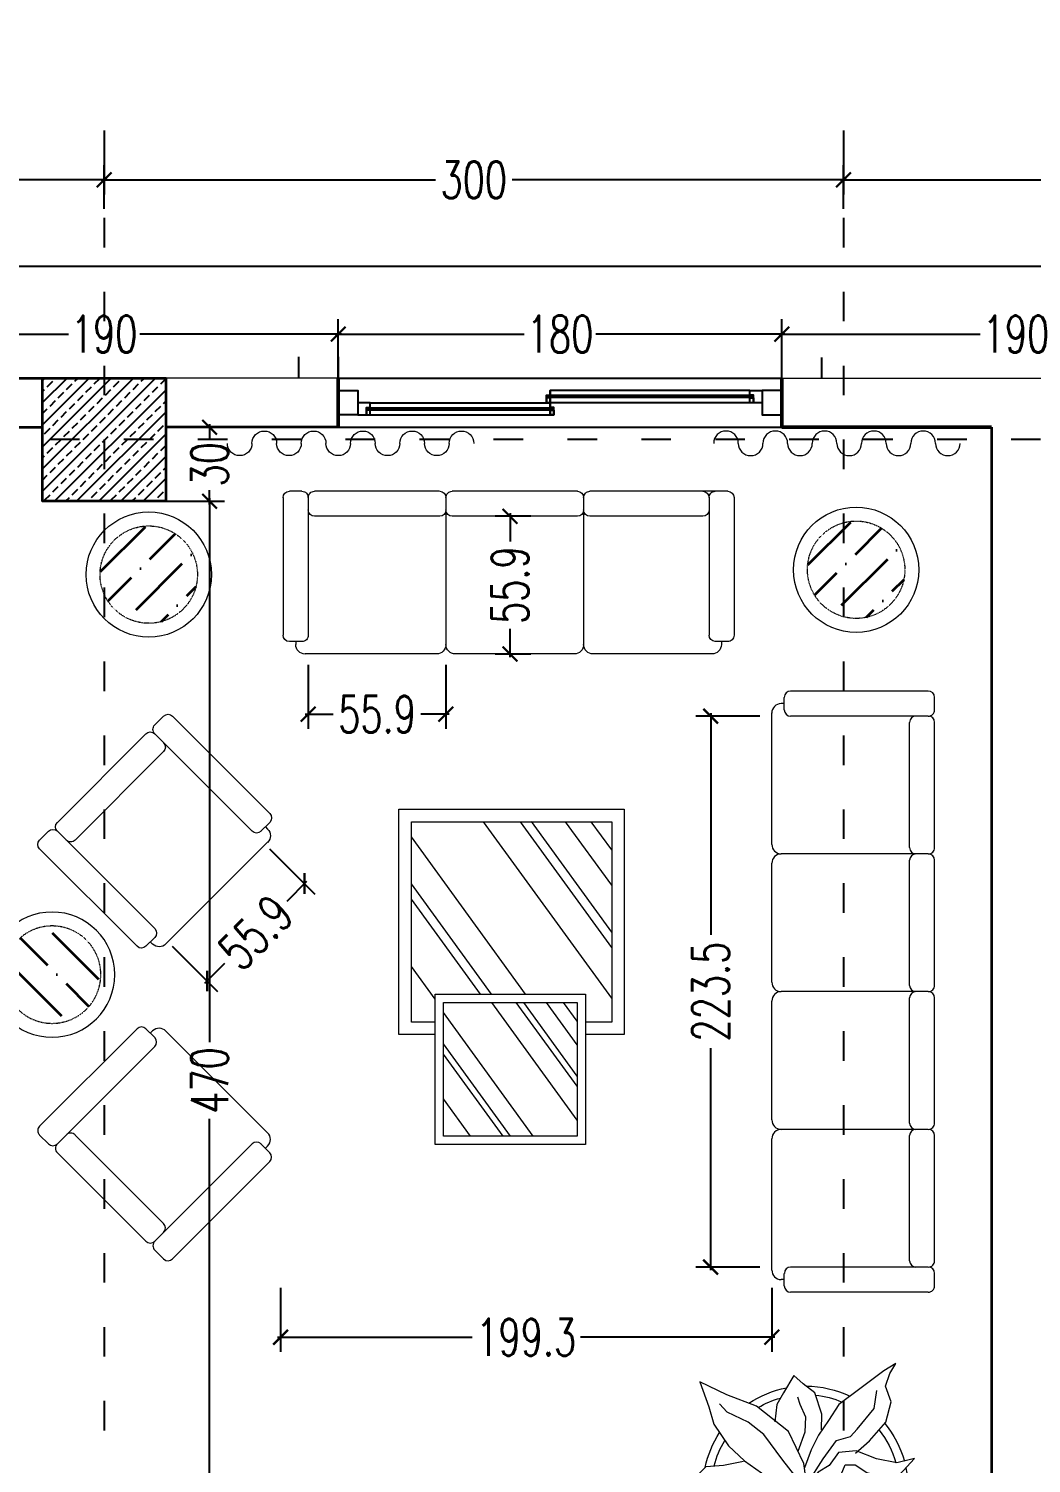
# Model space of a CAD drawing. Header units: centimetres. Extents: x -3207095 to 15275363, y -32656 to 4798027.
# Drawn here: x 690951 to 691358, y 4439318 to 4439900 of the extents above; entities that cross this region are included whole.
import ezdxf

# ---------------------------------------------------------------- set-up
doc = ezdxf.new("R2010")
doc.units = ezdxf.units.CM
for name, pattern in [('ACAD_ISO03W100', [30, 12, -18]), ('DUZ', [500, 500]), ('GESTRICHELT', [0.75, 0.5, -0.25])]:
    doc.linetypes.add(name, pattern=pattern)
doc.layers.get('0').update_dxf_attribs({"color": 1, "linetype": 'DUZ'})
for name, color, linetype in [('AGAC', 116, 'Continuous'), ('DIM', 1, 'DUZ'), ('KOLTAR_F', 145, 'Continuous'), ('PEN', 161, 'Continuous'), ('söve', 26, 'DUZ')]:
    doc.layers.add(name, color=color, linetype=linetype)
for name, color, linetype, lineweight in [('cam', 143, 'Continuous', 20), ('DUV', 220, 'Continuous', 50), ('DUVAR', 7, 'Continuous', 35), ('FE_PERDE', 205, 'Continuous', 15), ('Fix & Furniture', 144, 'Continuous', 13), ('Fix. Furniture', 144, 'Continuous', 9), ('gor25', 142, 'Continuous', 25), ('iç duvar', 7, 'Continuous', 50), ('KOLON_F', 3, 'Continuous', 35), ('Wall', 7, 'Continuous', 35)]:
    doc.layers.add(name, color=color, linetype=linetype, lineweight=lineweight)
doc.styles.add('ATT', font='romans.shx')
doc.styles.add('DIM', font='ROMANSTW.SHX', dxfattribs={"width": 0.7})
doc.dimstyles.new('1_100', dxfattribs={"dimtxt": 15, "dimasz": 6, "dimexe": 6, "dimexo": 0, "dimgap": 2, "dimtad": 0, "dimdec": 1, "dimzin": 11, "dimdsep": 46, "dimtxsty": 'DIM', "dimblk": 'ARCHTICK', "dimcen": 3, "dimdle": 1.25, "dimclrt": 2, "dimadec": 0, "dimazin": 0, "dimtfac": 1.25, "dimtdec": 1, "dimtix": 1, "dimtofl": 0, "dimtmove": 1, "dimatfit": 3, "dimldrblk": 'ARCHTICK', "dimfxl": 20, "dimfxlon": 1, "dimtolj": 1, "dimtzin": 0, "dimarcsym": 0})

# ---------------------------------------------------------------- blocks, each defined once
blk = doc.blocks.new('GEN_BLOCK00601')
at = {"linetype": 'Continuous', "ltscale": 50}
for centre, start, end in [((50, 50), 0, 180), ((250, 50), 0, 180), ((450, 50), 0, 180), ((650, 50), 0, 180), ((850, 50), 0, 180), ((150, 50), 180, 0), ((350, 50), 180, 0), ((550, 50), 180, 0), ((750, 50), 180, 0), ((950, 50), 180, 0)]:
    blk.add_arc(centre, 50, start, end, dxfattribs=at)
for tag in ['Sfb', 'FLOOR']:
    blk.add_attdef(tag, (0, 0), '', height=1)
blk = doc.blocks.new('_ArchTick')
at = {"color": 0, "linetype": 'ByBlock', "const_width": 0.15}
blk.add_lwpolyline([(-0.5, -0.5), (0.5, 0.5)], dxfattribs=at)
blk = doc.blocks.new('*D4763')
at = {"layer": 'Defpoints', "color": 0, "linetype": 'Continuous', "lineweight": 5, "transparency": 16777216}
for p in [(691076.93, 4439776.56), (690886.93, 4439758.74), (691076.93, 4439758.74)]:
    blk.add_point(p, dxfattribs=at)
at = {"layer": 'DIM', "color": 0, "linetype": 'Continuous', "lineweight": -2, "transparency": 16777216}
for p, q in [((690886.93, 4439758.74), (690886.93, 4439782.56)), ((691076.93, 4439758.74), (691076.93, 4439782.56)), ((690885.68, 4439776.56), (690967.43, 4439776.56)), ((691078.18, 4439776.56), (690996.43, 4439776.56))]:
    blk.add_line(p, q, dxfattribs=at)
at = {"layer": 'DIM', "color": 0, "linetype": 'Continuous', "lineweight": -2, "transparency": 16777216, "xscale": 6, "yscale": 6, "zscale": 6, "rotation": 180}
blk.add_blockref('_ArchTick', (690886.93, 4439776.56), dxfattribs=at)
at = {"layer": 'DIM', "color": 0, "linetype": 'Continuous', "lineweight": -2, "transparency": 16777216, "xscale": 6, "yscale": 6, "zscale": 6}
blk.add_blockref('_ArchTick', (691076.93, 4439776.56), dxfattribs=at)
at = {"layer": 'DIM', "color": 2, "linetype": 'Continuous', "lineweight": 5, "transparency": 16777216, "insert": (690981.93, 4439776.56), "char_height": 15, "attachment_point": 5, "style": 'DIM'}
blk.add_mtext('\\A1;190', dxfattribs=at)
blk = doc.blocks.new('*D4764')
at = {"layer": 'Defpoints', "color": 0, "linetype": 'Continuous', "lineweight": 5, "transparency": 16777216}
for p in [(691256.93, 4439776.56), (691076.93, 4439758.74), (691256.93, -32656.41)]:
    blk.add_point(p, dxfattribs=at)
at = {"layer": 'DIM', "color": 0, "linetype": 'Continuous', "lineweight": -2, "transparency": 16777216}
for p, q in [((691076.93, 4439758.74), (691076.93, 4439782.56)), ((691256.93, 4439756.56), (691256.93, 4439782.56)), ((691075.68, 4439776.56), (691152.43, 4439776.56)), ((691258.18, 4439776.56), (691181.43, 4439776.56))]:
    blk.add_line(p, q, dxfattribs=at)
at = {"layer": 'DIM', "color": 0, "linetype": 'Continuous', "lineweight": -2, "transparency": 16777216, "xscale": 6, "yscale": 6, "zscale": 6, "rotation": 180}
blk.add_blockref('_ArchTick', (691076.93, 4439776.56), dxfattribs=at)
at = {"layer": 'DIM', "color": 0, "linetype": 'Continuous', "lineweight": -2, "transparency": 16777216, "xscale": 6, "yscale": 6, "zscale": 6}
blk.add_blockref('_ArchTick', (691256.93, 4439776.56), dxfattribs=at)
at = {"layer": 'DIM', "color": 2, "linetype": 'Continuous', "lineweight": 5, "transparency": 16777216, "insert": (691166.93, 4439776.56), "char_height": 15, "attachment_point": 5, "style": 'DIM'}
blk.add_mtext('\\A1;180', dxfattribs=at)
blk = doc.blocks.new('*D4765')
at = {"layer": 'Defpoints', "color": 0, "linetype": 'Continuous', "lineweight": 5, "transparency": 16777216}
for p in [(691446.93, 4439776.56), (691256.93, 4439758.74), (691446.93, 4439758.74)]:
    blk.add_point(p, dxfattribs=at)
at = {"layer": 'DIM', "color": 0, "linetype": 'Continuous', "lineweight": -2, "transparency": 16777216}
for p, q in [((691256.93, 4439758.74), (691256.93, 4439782.56)), ((691446.93, 4439758.74), (691446.93, 4439782.56)), ((691255.68, 4439776.56), (691337.43, 4439776.56)), ((691448.18, 4439776.56), (691366.43, 4439776.56))]:
    blk.add_line(p, q, dxfattribs=at)
at = {"layer": 'DIM', "color": 0, "linetype": 'Continuous', "lineweight": -2, "transparency": 16777216, "xscale": 6, "yscale": 6, "zscale": 6, "rotation": 180}
blk.add_blockref('_ArchTick', (691256.93, 4439776.56), dxfattribs=at)
at = {"layer": 'DIM', "color": 0, "linetype": 'Continuous', "lineweight": -2, "transparency": 16777216, "xscale": 6, "yscale": 6, "zscale": 6}
blk.add_blockref('_ArchTick', (691446.93, 4439776.56), dxfattribs=at)
at = {"layer": 'DIM', "color": 2, "linetype": 'Continuous', "lineweight": 5, "transparency": 16777216, "insert": (691351.93, 4439776.56), "char_height": 15, "attachment_point": 5, "style": 'DIM'}
blk.add_mtext('\\A1;190', dxfattribs=at)
blk = doc.blocks.new('*D4781')
at = {"layer": 'Defpoints', "color": 0, "linetype": 'Continuous', "lineweight": 5, "transparency": 16777216}
for p in [(690981.93, 4439900.46), (690981.93, 4439839.14), (690761.93, 4439827.32)]:
    blk.add_point(p, dxfattribs=at)
at = {"layer": 'DIM', "color": 0, "linetype": 'Continuous', "lineweight": -2, "transparency": 16777216}
for p, q in [((690981.93, 4439859.14), (690981.93, 4439833.14)), ((690761.93, 4439827.32), (690761.93, 4439845.14)), ((690760.68, 4439839.14), (690856.43, 4439839.14)), ((690983.18, 4439839.14), (690887.43, 4439839.14))]:
    blk.add_line(p, q, dxfattribs=at)
at = {"layer": 'DIM', "color": 0, "linetype": 'Continuous', "lineweight": -2, "transparency": 16777216, "xscale": 6, "yscale": 6, "zscale": 6, "rotation": 180}
blk.add_blockref('_ArchTick', (690761.93, 4439839.14), dxfattribs=at)
at = {"layer": 'DIM', "color": 0, "linetype": 'Continuous', "lineweight": -2, "transparency": 16777216, "xscale": 6, "yscale": 6, "zscale": 6}
blk.add_blockref('_ArchTick', (690981.93, 4439839.14), dxfattribs=at)
at = {"layer": 'DIM', "color": 2, "linetype": 'Continuous', "lineweight": 5, "transparency": 16777216, "insert": (690871.93, 4439839.14), "char_height": 15, "attachment_point": 5, "style": 'DIM'}
blk.add_mtext('\\A1;220', dxfattribs=at)
blk = doc.blocks.new('*D4782')
at = {"layer": 'Defpoints', "color": 0, "linetype": 'Continuous', "lineweight": 5, "transparency": 16777216}
for p in [(691281.93, 4439900.46), (691281.93, 4439839.14), (690981.93, 4439827.32)]:
    blk.add_point(p, dxfattribs=at)
at = {"layer": 'DIM', "color": 0, "linetype": 'Continuous', "lineweight": -2, "transparency": 16777216}
for p, q in [((691281.93, 4439859.14), (691281.93, 4439833.14)), ((690981.93, 4439827.32), (690981.93, 4439845.14)), ((690980.68, 4439839.14), (691116.43, 4439839.14)), ((691283.18, 4439839.14), (691147.43, 4439839.14))]:
    blk.add_line(p, q, dxfattribs=at)
at = {"layer": 'DIM', "color": 0, "linetype": 'Continuous', "lineweight": -2, "transparency": 16777216, "xscale": 6, "yscale": 6, "zscale": 6, "rotation": 180}
blk.add_blockref('_ArchTick', (690981.93, 4439839.14), dxfattribs=at)
at = {"layer": 'DIM', "color": 0, "linetype": 'Continuous', "lineweight": -2, "transparency": 16777216, "xscale": 6, "yscale": 6, "zscale": 6}
blk.add_blockref('_ArchTick', (691281.93, 4439839.14), dxfattribs=at)
at = {"layer": 'DIM', "color": 2, "linetype": 'Continuous', "lineweight": 5, "transparency": 16777216, "insert": (691131.93, 4439839.14), "char_height": 15, "attachment_point": 5, "style": 'DIM'}
blk.add_mtext('\\A1;300', dxfattribs=at)
blk = doc.blocks.new('*D4783')
at = {"layer": 'Defpoints', "color": 0, "linetype": 'Continuous', "lineweight": 5, "transparency": 16777216}
for p in [(691721.93, 4439839.14), (691281.93, 4439827.32), (691721.93, 4439827.32)]:
    blk.add_point(p, dxfattribs=at)
at = {"layer": 'DIM', "color": 0, "linetype": 'Continuous', "lineweight": -2, "transparency": 16777216}
for p, q in [((691281.93, 4439827.32), (691281.93, 4439845.14)), ((691721.93, 4439827.32), (691721.93, 4439845.14)), ((691280.68, 4439839.14), (691486.43, 4439839.14)), ((691723.18, 4439839.14), (691517.43, 4439839.14))]:
    blk.add_line(p, q, dxfattribs=at)
at = {"layer": 'DIM', "color": 0, "linetype": 'Continuous', "lineweight": -2, "transparency": 16777216, "xscale": 6, "yscale": 6, "zscale": 6, "rotation": 180}
blk.add_blockref('_ArchTick', (691281.93, 4439839.14), dxfattribs=at)
at = {"layer": 'DIM', "color": 0, "linetype": 'Continuous', "lineweight": -2, "transparency": 16777216, "xscale": 6, "yscale": 6, "zscale": 6}
blk.add_blockref('_ArchTick', (691721.93, 4439839.14), dxfattribs=at)
at = {"layer": 'DIM', "color": 2, "linetype": 'Continuous', "lineweight": 5, "transparency": 16777216, "insert": (691501.93, 4439839.14), "char_height": 15, "attachment_point": 5, "style": 'DIM'}
blk.add_mtext('\\A1;440', dxfattribs=at)
blk = doc.blocks.new('*D4791')
at = {"layer": 'Defpoints', "color": 0, "linetype": 'Continuous', "lineweight": 5, "transparency": 16777216}
for p in [(690216.93, 4439804.16), (690216.93, 4439782.56), (693966.93, 4439782.56)]:
    blk.add_point(p, dxfattribs=at)
at = {"layer": 'DIM', "color": 0, "linetype": 'Continuous', "lineweight": -2, "transparency": 16777216}
for p, q in [((690216.93, 4439784.16), (690216.93, 4439810.16)), ((693966.93, 4439784.16), (693966.93, 4439810.16)), ((690215.68, 4439804.16), (692071.43, 4439804.16)), ((693968.18, 4439804.16), (692112.43, 4439804.16))]:
    blk.add_line(p, q, dxfattribs=at)
at = {"layer": 'DIM', "color": 0, "linetype": 'Continuous', "lineweight": -2, "transparency": 16777216, "xscale": 6, "yscale": 6, "zscale": 6, "rotation": 180}
blk.add_blockref('_ArchTick', (690216.93, 4439804.16), dxfattribs=at)
at = {"layer": 'DIM', "color": 0, "linetype": 'Continuous', "lineweight": -2, "transparency": 16777216, "xscale": 6, "yscale": 6, "zscale": 6}
blk.add_blockref('_ArchTick', (693966.93, 4439804.16), dxfattribs=at)
at = {"layer": 'DIM', "color": 2, "linetype": 'Continuous', "lineweight": 5, "transparency": 16777216, "insert": (692091.93, 4439804.16), "char_height": 15, "attachment_point": 5, "style": 'DIM'}
blk.add_mtext('\\A1;3750', dxfattribs=at)
blk = doc.blocks.new('*D5714')
at = {"layer": 'Defpoints', "color": 0, "linetype": 'Continuous', "lineweight": 5, "transparency": 16777216}
for p in [(691006.93, 4439708.74), (691024.71, 4439708.74), (691006.93, 4439238.74)]:
    blk.add_point(p, dxfattribs=at)
at = {"layer": 'DIM', "color": 0, "linetype": 'Continuous', "lineweight": -2, "transparency": 16777216}
for p, q in [((691024.71, 4439709.99), (691024.71, 4439489.24)), ((691006.93, 4439708.74), (691030.71, 4439708.74)), ((691024.71, 4439237.49), (691024.71, 4439458.24)), ((691006.93, 4439238.74), (691030.71, 4439238.74))]:
    blk.add_line(p, q, dxfattribs=at)
at = {"layer": 'DIM', "color": 0, "linetype": 'Continuous', "lineweight": -2, "transparency": 16777216, "xscale": 6, "yscale": 6, "zscale": 6}
for p, rotation in [((691024.71, 4439708.74), 90), ((691024.71, 4439238.74), 270)]:
    blk.add_blockref('_ArchTick', p, dxfattribs=dict(at, rotation=rotation))
at = {"layer": 'DIM', "color": 2, "linetype": 'Continuous', "lineweight": 5, "transparency": 16777216, "insert": (691024.71, 4439473.74), "char_height": 15, "attachment_point": 5, "rotation": 90, "style": 'DIM'}
blk.add_mtext('\\A1;470', dxfattribs=at)
blk = doc.blocks.new('*D5715')
at = {"layer": 'Defpoints', "color": 0, "linetype": 'Continuous', "lineweight": 5, "transparency": 16777216}
for p in [(691006.93, 4439738.74), (691024.71, 4439738.74), (691006.93, 4439708.74)]:
    blk.add_point(p, dxfattribs=at)
at = {"layer": 'DIM', "color": 0, "linetype": 'Continuous', "lineweight": -2, "transparency": 16777216}
for p, q in [((691006.93, 4439738.74), (691030.71, 4439738.74)), ((691024.71, 4439739.99), (691024.71, 4439734.24)), ((691024.71, 4439707.49), (691024.71, 4439713.24)), ((691006.93, 4439708.74), (691030.71, 4439708.74))]:
    blk.add_line(p, q, dxfattribs=at)
at = {"layer": 'DIM', "color": 0, "linetype": 'Continuous', "lineweight": -2, "transparency": 16777216, "xscale": 6, "yscale": 6, "zscale": 6}
for p, rotation in [((691024.71, 4439738.74), 90), ((691024.71, 4439708.74), 270)]:
    blk.add_blockref('_ArchTick', p, dxfattribs=dict(at, rotation=rotation))
at = {"layer": 'DIM', "color": 2, "linetype": 'Continuous', "lineweight": 5, "transparency": 16777216, "insert": (691024.71, 4439723.74), "char_height": 15, "attachment_point": 5, "rotation": 90, "style": 'DIM'}
blk.add_mtext('\\A1;30', dxfattribs=at)
blk = doc.blocks.new('dhsdfhhdfgdjdfghjghjk')
at = {"layer": 'Fix & Furniture', "ltscale": 0.02}
for p, q in [((39350.5, 878.54), (39348.5, 878.54)), ((39372.5, 878.54), (39352.5, 878.54)), ((39394.5, 878.54), (39374.5, 878.54)), ((39416.5, 878.54), (39396.5, 878.54)), ((39438.5, 878.54), (39418.5, 878.54)), ((39442.5, 878.54), (39440.5, 878.54)), ((39347.5, 877.54), (39347.5, 855.54)), ((39351.5, 877.54), (39351.5, 855.54)), ((39373.5, 877.54), (39373.5, 854.04)), ((39395.5, 877.54), (39395.5, 854.04)), ((39417.5, 877.54), (39417.5, 854.04)), ((39439.5, 877.54), (39439.5, 855.54)), ((39443.5, 877.54), (39443.5, 855.54)), ((39372.5, 874.54), (39352.5, 874.54)), ((39394.5, 874.54), (39374.5, 874.54)), ((39416.5, 874.54), (39396.5, 874.54)), ((39438.5, 874.54), (39418.5, 874.54)), ((39350.5, 854.54), (39348.5, 854.54)), ((39349.5, 854.54), (39349.5, 854.04)), ((39372, 852.54), (39351, 852.54)), ((39394, 852.54), (39375, 852.54)), ((39416, 852.54), (39397, 852.54)), ((39439.97, 852.54), (39419, 852.54)), ((39442.5, 854.54), (39440.5, 854.54)), ((39441.5, 854.54), (39441.5, 854.04))]:
    blk.add_line(p, q, dxfattribs=at)
for centre, radius, start, end in [((39348.52, 877.53), 1.02, 90.8455, 180.8455), ((39350.5, 877.54), 1, 359.9318, 90), ((39352.5, 877.54), 1, 90.0681, 180.0681), ((39372.5, 877.54), 1, 359.9319, 89.9319), ((39374.5, 877.54), 1, 90.0681, 180.0681), ((39394.5, 877.54), 1, 359.9319, 89.9319), ((39396.5, 877.54), 1, 90.0681, 180.0681), ((39416.5, 877.54), 1, 359.9319, 89.9319), ((39418.5, 877.54), 1, 90.0681, 180.0681), ((39438.5, 877.54), 1, 359.9319, 89.9319), ((39440.5, 877.54), 1, 90.0681, 180.0681), ((39442.5, 877.54), 1, 359.8458, 89.8458), ((39352.5, 875.55), 1, 179.9319, 269.9319), ((39372.5, 875.55), 1, 270.0681, 0.0681), ((39374.5, 875.55), 1, 179.9319, 269.9319), ((39394.5, 875.55), 1, 270.0681, 0.0681), ((39396.5, 875.55), 1, 179.9319, 269.9319), ((39416.5, 875.55), 1, 270.0681, 0.0681), ((39418.5, 875.55), 1, 179.9319, 269.9319), ((39438.5, 875.55), 1, 270.0681, 0.0681), ((39348.51, 855.55), 1.01, 179.5407, 269.5407), ((39350.5, 855.55), 1.01, 269.6742, 359.6742), ((39440.51, 855.55), 1, 179.8254, 269.8254), ((39442.5, 855.55), 1.01, 269.5727, 359.5727), ((39351.01, 854.05), 1.51, 180.27, 270.27), ((39372, 854.05), 1.5, 269.8574, 359.8574), ((39375, 854.05), 1.5, 180.0365, 270.0365), ((39394, 854.04), 1.5, 269.9885, 359.9885), ((39397, 854.05), 1.5, 180.048, 270.048), ((39415.99, 854.06), 1.51, 269.4397, 359.4397), ((39419, 854.05), 1.5, 180.048, 270.048), ((39439.99, 854.06), 1.51, 269.4397, 359.4397)]:
    blk.add_arc(centre, radius, start, end, dxfattribs=at)
blk = doc.blocks.new('dfhsdfjsdfgjfgj')
at = {"layer": 'Fix & Furniture', "ltscale": 0.02}
for p, q in [((63619.72, 5317.18), (63619.72, 5319.18)), ((63620.72, 5320.18), (63642.72, 5320.18)), ((63643.72, 5317.18), (63643.72, 5319.18)), ((63620.72, 5316.18), (63642.72, 5316.18)), ((63643.72, 5318.18), (63644.22, 5318.18)), ((63645.72, 5295.68), (63645.72, 5316.68)), ((63619.72, 5295.18), (63619.72, 5315.18)), ((63623.72, 5295.18), (63623.72, 5315.18)), ((63619.72, 5273.18), (63619.72, 5293.18)), ((63620.72, 5294.18), (63644.22, 5294.18)), ((63623.72, 5273.18), (63623.72, 5293.18)), ((63645.72, 5273.68), (63645.72, 5292.68)), ((63619.72, 5251.18), (63619.72, 5271.18)), ((63620.72, 5272.18), (63644.22, 5272.18)), ((63623.72, 5253.15), (63623.72, 5271.18)), ((63645.72, 5251.68), (63645.72, 5270.68)), ((63620.72, 5252.15), (63642.72, 5252.15)), ((63619.72, 5249.15), (63619.72, 5251.15)), ((63643.72, 5249.15), (63643.72, 5251.15)), ((63643.72, 5250.18), (63644.22, 5250.18)), ((63643.72, 5250.15), (63644.22, 5250.15)), ((63620.72, 5248.15), (63642.72, 5248.15))]:
    blk.add_line(p, q, dxfattribs=at)
for centre, radius, start, end in [((63620.74, 5319.16), 1.02, 89.1545, 179.1545), ((63642.72, 5319.17), 1.01, 0.4593, 90.4593), ((63620.72, 5317.18), 1, 180, 270.0682), ((63620.72, 5315.18), 1, 89.9319, 179.9319), ((63622.72, 5315.18), 1, 0.0681, 90.0681), ((63642.72, 5317.18), 1.01, 270.3258, 0.3258), ((63644.22, 5316.67), 1.51, 359.73, 89.73), ((63644.22, 5295.68), 1.5, 270.1426, 0.1426), ((63620.72, 5295.18), 1, 180.0681, 270.0681), ((63620.72, 5293.18), 1, 89.9319, 179.9319), ((63622.72, 5295.18), 1, 269.9319, 359.9319), ((63622.72, 5293.18), 1, 0.0681, 90.0681), ((63644.22, 5292.68), 1.5, 359.9635, 89.9635), ((63620.72, 5273.18), 1, 180.0681, 270.0681), ((63622.72, 5273.18), 1, 269.9319, 359.9319), ((63644.22, 5273.68), 1.5, 270.0115, 0.0115), ((63620.72, 5271.18), 1, 89.9319, 179.9319), ((63622.72, 5271.18), 1, 0.0681, 90.0681), ((63644.22, 5270.68), 1.5, 359.952, 89.952), ((63620.72, 5253.15), 1, 180.0681, 270.0681), ((63620.72, 5251.15), 1, 89.9319, 179.9319), ((63622.72, 5253.15), 1, 269.9319, 359.9319), ((63642.72, 5251.15), 1, 0.1746, 90.1746), ((63620.72, 5251.18), 1, 180.0681, 180.9159), ((63644.21, 5251.69), 1.51, 270.5603, 0.5603), ((63620.73, 5249.15), 1, 180.1542, 270.1542), ((63642.72, 5249.16), 1.01, 270.4273, 0.4273)]:
    blk.add_arc(centre, radius, start, end, dxfattribs=at)
blk = doc.blocks.new('dfhgdfhfgjjghj')
at = {"layer": 'Fix & Furniture', "ltscale": 0.02}
for p, q in [((39396.87, 828.4), (39396.87, 806.4)), ((39399.87, 829.4), (39397.87, 829.4)), ((39400.87, 828.4), (39400.87, 806.4)), ((39421.87, 829.4), (39401.87, 829.4)), ((39422.87, 828.4), (39422.87, 806.4)), ((39425.87, 829.4), (39423.87, 829.4)), ((39426.87, 828.4), (39426.87, 806.4)), ((39421.87, 825.4), (39401.87, 825.4)), ((39399.87, 805.4), (39397.87, 805.4)), ((39398.87, 805.4), (39398.87, 804.9)), ((39425.87, 805.4), (39423.87, 805.4)), ((39424.87, 805.4), (39424.87, 804.9)), ((39423.34, 803.4), (39400.37, 803.4))]:
    blk.add_line(p, q, dxfattribs=at)
for centre, radius, start, end in [((39397.88, 828.38), 1.02, 90.8455, 180.8455), ((39399.87, 828.4), 1, 359.9318, 90), ((39401.87, 828.4), 1, 90.0681, 180.0681), ((39421.87, 828.4), 1, 359.9319, 89.9319), ((39423.87, 828.4), 1, 90.0681, 180.0681), ((39425.87, 828.4), 1, 359.8458, 89.8458), ((39401.87, 826.4), 1, 179.9319, 269.9319), ((39421.87, 826.4), 1, 270.0681, 0.0681), ((39397.88, 806.41), 1.01, 179.5407, 269.5407), ((39400.38, 804.9), 1.51, 180.27, 270.27), ((39399.86, 806.4), 1.01, 269.6742, 359.6742), ((39423.87, 806.4), 1, 179.8254, 269.8254), ((39423.35, 804.91), 1.51, 269.4397, 359.4397), ((39425.86, 806.41), 1.01, 269.5727, 359.5727)]:
    blk.add_arc(centre, radius, start, end, dxfattribs=at)
blk = doc.blocks.new('hfjdfjdkhkk')
at = {"layer": 'Fix & Furniture', "ltscale": 0.02}
for p, q in [((39445.94, 1061.12), (39445.94, 1097.12)), ((39445.94, 1097.12), (39481.94, 1097.12)), ((39481.94, 1097.12), (39481.94, 1061.12)), ((39447.94, 1063.12), (39447.94, 1095.12)), ((39447.94, 1095.12), (39479.94, 1095.12)), ((39479.94, 1095.12), (39479.94, 1063.12)), ((39479.94, 1063.12), (39447.94, 1063.12)), ((39481.94, 1061.12), (39445.94, 1061.12))]:
    blk.add_line(p, q, dxfattribs=at)
at = {"layer": 'Fix & Furniture'}
for p, q in [((39479.94, 1066.94), (39459.47, 1095.12)), ((39479.94, 1075.04), (39465.35, 1095.12)), ((39479.94, 1077.48), (39467.13, 1095.13)), ((39479.94, 1084.98), (39472.58, 1095.12)), ((39479.94, 1090.63), (39476.68, 1095.12)), ((39469.43, 1063.12), (39447.94, 1092.7)), ((39463.98, 1063.12), (39447.94, 1085.2)), ((39462.2, 1063.12), (39447.94, 1082.75)), ((39454.4, 1063.12), (39447.94, 1072.01))]:
    blk.add_line(p, q, dxfattribs=at)
blk = doc.blocks.new('FGDFJFGJFGJD')
at = {"layer": 'Fix & Furniture', "ltscale": 0.02}
for p, q in [((686559.82, 4460826.04), (686559.82, 4460790.04)), ((686595.82, 4460826.04), (686559.82, 4460826.04)), ((686595.82, 4460790.04), (686595.82, 4460826.04)), ((686561.82, 4460824.04), (686561.82, 4460792.04)), ((686593.82, 4460824.04), (686561.82, 4460824.04)), ((686593.82, 4460792.04), (686593.82, 4460824.04)), ((686561.82, 4460792.04), (686566, 4460792.04)), ((686590, 4460792.04), (686593.82, 4460792.04)), ((686559.82, 4460790.04), (686566, 4460790.04)), ((686590, 4460790.04), (686595.82, 4460790.04))]:
    blk.add_line(p, q, dxfattribs=at)
at = {"layer": 'Fix & Furniture'}
for p, q in [((686561.82, 4460806.41), (686574.63, 4460824.05)), ((686561.82, 4460795.86), (686582.29, 4460824.04)), ((686561.82, 4460813.91), (686569.18, 4460824.04)), ((686561.82, 4460803.96), (686576.4, 4460824.04)), ((686561.82, 4460819.55), (686565.08, 4460824.04)), ((686575.57, 4460796.51), (686593.82, 4460821.62)), ((686581.02, 4460796.51), (686593.82, 4460814.12)), ((686582.79, 4460796.51), (686593.82, 4460811.68)), ((686590, 4460795.68), (686593.82, 4460800.93))]:
    blk.add_line(p, q, dxfattribs=at)
at = {"layer": 'Wall', "xscale": -0.6666666666666666, "yscale": 0.6666666666666666, "zscale": 0.6666666666666666}
blk.add_blockref('hfjdfjdkhkk', (712887.3, 4460065.09), dxfattribs=at)
blk = doc.blocks.new('fhdfghfgh')
at = {"layer": 'Fix. Furniture', "ltscale": 0.02}
blk.add_circle((7534.74, -570.99), 9, dxfattribs=at)
at = {"layer": 'Fix. Furniture', "linetype": 'GESTRICHELT', "ltscale": 0.02}
blk.add_circle((7534.74, -570.99), 7, dxfattribs=at)
blk = doc.blocks.new('xchh')
at = {"layer": 'Wall', "ltscale": 0.02}
h = blk.add_hatch(dxfattribs=at)
h.set_pattern_fill('ANSI36', color=9, scale=33.333333, angle=180)
h.set_pattern_definition([(225, (67590.6048, 2844.793), (-2.2097087, -8.1022652), [10.4166667, -2.0833333, 0, -2.0833333])])
h.paths.add_polyline_path([(39562.87, 125.07, 1), (39547.31, 125.07, 1)])
at = {"layer": 'Wall', "xscale": 1.111111111111111, "yscale": 1.111111111111111, "zscale": 1.111111111111111, "rotation": 180}
blk.add_blockref('fhdfghfgh', (47927.02, -509.36), dxfattribs=at)
blk = doc.blocks.new('12PPLT12')
at = {"color": 0, "linetype": 'ByBlock'}
for p, q in [((-0.0344, 0.6941), (-0.0316, 0.7514)), ((-0.0316, 0.7514), (-0.0021, 0.6891)), ((-0.1155, 0.5834), (-0.0505, 0.6319)), ((-0.0505, 0.6319), (-0.0344, 0.6941)), ((-0.0021, 0.6891), (0.044, 0.559)), ((-0.1483, 0.4856), (-0.1155, 0.5834)), ((-0.0643, 0.5101), (-0.0261, 0.5913)), ((0.044, 0.559), (0.0902, 0.4316)), ((-0.0505, 0.38), (-0.0643, 0.5101)), ((-0.1321, 0.3666), (-0.1483, 0.4856)), ((0.0902, 0.4316), (0.0902, 0.3393)), ((0.2202, 0.415), (0.2908, 0.4206)), ((0.2908, 0.4206), (0.3503, 0.4289)), ((0.3503, 0.4289), (0.3475, 0.331)), ((-0.3489, 0.3338), (-0.3623, 0.415)), ((-0.3623, 0.415), (-0.3028, 0.35)), ((-0.3028, 0.35), (-0.2078, 0.3121)), ((-0.1077, 0.2794), (-0.1321, 0.3666)), ((-0.0427, 0.3338), (-0.0505, 0.38)), ((0.1335, 0.3472), (0.2202, 0.415)), ((0.2797, 0.3527), (0.2502, 0.3283)), ((-0.3323, 0.2471), (-0.3489, 0.3338)), ((-0.2078, 0.3121), (-0.1049, 0.2904)), ((-0.1049, 0.2904), (-0.0371, 0.236)), ((0.0035, 0.2794), (-0.0427, 0.3338)), ((0.0902, 0.3393), (0.0902, 0.2526)), ((0.0929, 0.2821), (0.1335, 0.3472)), ((0.193, 0.2932), (0.1552, 0.2282)), ((0.2502, 0.3283), (0.193, 0.2932)), ((0.3475, 0.331), (0.3424, 0.266)), ((-0.2889, 0.1359), (-0.3323, 0.2471)), ((-0.205, 0.2309), (-0.2511, 0.2471)), ((-0.1372, 0.2309), (-0.205, 0.2309)), ((-0.0966, 0.2037), (-0.1372, 0.2309)), ((-0.0371, 0.236), (-0.0344, 0.1576)), ((0.009, 0.1686), (0.0035, 0.2794)), ((0.0902, 0.2526), (0.0823, 0.1737)), ((0.1552, 0.2282), (0.1307, 0.1303)), ((0.3424, 0.266), (0.3042, 0.1903)), ((-0.4868, 0.171), (-0.5357, 0.1253)), ((-0.4245, 0.1926), (-0.4868, 0.171)), ((-0.3461, 0.1793), (-0.4245, 0.1926)), ((-0.2917, 0.1493), (-0.3461, 0.1793)), ((-0.1104, 0.1331), (-0.0966, 0.2037)), ((-0.0344, 0.1576), (-0.0071, 0.1008)), ((0.0062, 0.0275), (0.009, 0.1686)), ((0.0823, 0.1737), (0.0606, 0.0819)), ((0.074, 0.0981), (0.223, 0.1876)), ((0.223, 0.1876), (0.4208, 0.2037)), ((0.4208, 0.2037), (0.5726, 0.171)), ((0.5726, 0.171), (0.716, 0.152)), ((0.716, 0.152), (0.6131, 0.0736)), ((-0.6712, 0.0981), (-0.6874, 0.0953)), ((-0.6874, 0.0953), (-0.6657, 0.0358)), ((-0.5901, 0.1087), (-0.6712, 0.0981)), ((-0.5357, 0.1253), (-0.5901, 0.1087)), ((-0.5629, 0.0519), (-0.4407, 0.0736)), ((-0.4407, 0.0736), (-0.3733, 0.0842)), ((-0.3733, 0.0842), (-0.27, 0.0575)), ((-0.1944, 0.0736), (-0.2889, 0.1359)), ((-0.1077, 0.0192), (-0.1944, 0.0736)), ((-0.0694, 0.0602), (-0.1104, 0.1331)), ((-0.0182, -0.0076), (0.074, 0.0981)), ((-0.0071, 0.1008), (0.0035, 0.0169)), ((0.169, 0.0547), (0.3152, 0.1087)), ((0.3152, 0.1087), (0.4125, 0.117)), ((0.4125, 0.117), (0.5237, 0.1008)), ((0.5237, 0.1008), (0.5781, 0.1142)), ((0.6131, 0.0736), (0.5453, 0.0169)), ((-0.6657, 0.0358), (-0.6007, -0.0048)), ((-0.2294, 0.003), (-0.3244, -0.0265)), ((-0.27, 0.0575), (-0.1861, 0.0058)), ((-0.0694, 0.0275), (-0.2294, 0.003)), ((-0.0099, 0.003), (-0.1211, -0.0376)), ((-0.0099, 0.0141), (-0.0694, 0.0602)), ((-0.0021, 0.0058), (-0.0694, 0.0275)), ((-0.0099, -0.0048), (0.169, 0.0547)), ((0.0035, 0.0169), (-0.0099, 0.0141)), ((0.0035, -0.0293), (-0.0099, 0.003)), ((0.5453, 0.0169), (0.4291, -0.0321)), ((-0.6007, -0.0048), (-0.5034, -0.0214)), ((-0.5034, -0.0214), (-0.4001, -0.0321)), ((-0.4001, -0.0321), (-0.3567, -0.0404)), ((-0.3244, -0.0265), (-0.395, -0.0943)), ((-0.2239, -0.0593), (-0.2917, -0.1216)), ((-0.1211, -0.0376), (-0.2239, -0.0593)), ((-0.0533, -0.1405), (0.0035, -0.0293)), ((0.0823, -0.0376), (-0.0182, -0.0076)), ((-0.0071, -0.0242), (0.0496, -0.1054)), ((0.1879, -0.0537), (0.0823, -0.0376)), ((0.1118, -0.051), (0.0902, -0.0431)), ((0.1552, -0.1082), (0.1118, -0.051)), ((0.3231, -0.051), (0.1879, -0.0537)), ((0.2147, -0.062), (0.2825, -0.1026)), ((0.4291, -0.0321), (0.3231, -0.051)), ((0.3964, -0.1243), (0.3258, -0.0537)), ((-0.395, -0.0943), (-0.4517, -0.1515)), ((-0.2917, -0.1216), (-0.3161, -0.1866)), ((-0.0371, -0.1216), (-0.0399, -0.2194)), ((0.0496, -0.1054), (0.0713, -0.1811)), ((0.2124, -0.1515), (0.1552, -0.1082)), ((0.2825, -0.1026), (0.3341, -0.146)), ((0.4642, -0.176), (0.3964, -0.1243)), ((-0.4517, -0.1515), (-0.5357, -0.2678)), ((-0.3161, -0.1866), (-0.3516, -0.2272)), ((-0.2133, -0.2627), (-0.1349, -0.1949)), ((-0.1349, -0.1949), (-0.0533, -0.1405)), ((-0.1192, -0.3038), (-0.0399, -0.1479)), ((0.0713, -0.1811), (0.1201, -0.2817)), ((0.2474, -0.2461), (0.2124, -0.1515)), ((0.2341, -0.2), (0.2774, -0.2411)), ((0.3341, -0.146), (0.3719, -0.2166)), ((0.4803, -0.2572), (0.4642, -0.176)), ((-0.5357, -0.2678), (-0.6062, -0.3278)), ((-0.3867, -0.2411), (-0.4651, -0.2678)), ((-0.3516, -0.2272), (-0.3867, -0.2411)), ((-0.3244, -0.325), (-0.2133, -0.2627)), ((-0.193, -0.2355), (-0.2442, -0.3296)), ((-0.0399, -0.2194), (-0.021, -0.3084)), ((0.2608, -0.3495), (0.2474, -0.2461)), ((0.2774, -0.2411), (0.3719, -0.2867)), ((0.4942, -0.3006), (0.4803, -0.2572)), ((-0.6062, -0.3278), (-0.5223, -0.3278)), ((-0.5223, -0.3278), (-0.3244, -0.325)), ((-0.2442, -0.3296), (-0.247, -0.4062)), ((-0.139, -0.3578), (-0.1192, -0.3038)), ((-0.021, -0.3084), (0.0062, -0.3762)), ((0.1201, -0.2817), (0.139, -0.3629)), ((0.3719, -0.2867), (0.4942, -0.3006)), ((-0.247, -0.4062), (-0.2327, -0.4713)), ((-0.199, -0.4943), (-0.139, -0.3578)), ((-0.0173, -0.4316), (0.0025, -0.3776)), ((0.0062, -0.3762), (0.074, -0.4279)), ((0.139, -0.3629), (0.2124, -0.474)), ((0.2364, -0.4441), (0.2608, -0.3495)), ((-0.2327, -0.4713), (-0.2216, -0.5511)), ((-0.1021, -0.5026), (-0.0173, -0.4316)), ((0.074, -0.4279), (0.158, -0.4957)), ((0.2419, -0.5608), (0.2364, -0.4441)), ((-0.2216, -0.5511), (-0.1478, -0.5225)), ((-0.1478, -0.5225), (-0.1021, -0.5026)), ((0.158, -0.4957), (0.2419, -0.5608))]:
    blk.add_line(p, q, dxfattribs=at)
for radius, start, end in [(0.5, 56.95629, 82.29505), (0.5, 107.12296, 130.98158), (0.4583, 107.98642, 130.5771), (0.4583, 62.68987, 79.53455), (0.5, 134.80206, 159.18037), (0.5, 22.97684, 45.84728), (0.4583, 138.47558, 155.33471), (0.4583, 26.27612, 41.1349), (0.5, 182.50299, 200.45628), (0.4583, 183.26994, 197.40025), (0.4583, 340.65586, 357.50575), (0.5, 338.58618, 359.74423), (0.5, 220.66056, 241.33926), (0.4583, 225.08351, 237.50228), (0.5, 298.34547, 324.45412), (0.4583, 303.38678, 322.07557), (0.5, 259.70378, 286.12808), (0.4583, 264.18858, 282.40281)]:
    blk.add_arc((0, 0), radius, start, end, dxfattribs=at)
at = {"color": 0, "linetype": 'ByBlock', "style": 'ATT'}
for tag, p, flags in [('ITEM', (-1, -3.25), 3), ('ROOM_NUMBER', (-1, -4.5833), 1)]:
    blk.add_attdef(tag, p, '', height=1, dxfattribs=dict(at, flags=flags))
blk = doc.blocks.new('*D5967')
at = {"layer": 'Defpoints', "color": 0, "linetype": 'Continuous', "lineweight": 5, "transparency": 16777216}
for p in [(691053.55, 4439423.47), (691252.85, 4439423.47), (691053.55, 4439369.61)]:
    blk.add_point(p, dxfattribs=at)
at = {"layer": 'DIM', "color": 0, "linetype": 'Continuous', "lineweight": -2, "transparency": 16777216}
for p, q in [((691053.55, 4439389.61), (691053.55, 4439363.61)), ((691252.85, 4439389.61), (691252.85, 4439363.61)), ((691052.3, 4439369.61), (691131.2, 4439369.61)), ((691254.1, 4439369.61), (691175.2, 4439369.61))]:
    blk.add_line(p, q, dxfattribs=at)
at = {"layer": 'DIM', "color": 0, "linetype": 'Continuous', "lineweight": -2, "transparency": 16777216, "xscale": 6, "yscale": 6, "zscale": 6, "rotation": 180}
blk.add_blockref('_ArchTick', (691053.55, 4439369.61), dxfattribs=at)
at = {"layer": 'DIM', "color": 0, "linetype": 'Continuous', "lineweight": -2, "transparency": 16777216, "xscale": 6, "yscale": 6, "zscale": 6}
blk.add_blockref('_ArchTick', (691252.85, 4439369.61), dxfattribs=at)
at = {"layer": 'DIM', "color": 2, "linetype": 'Continuous', "lineweight": 5, "transparency": 16777216, "insert": (691153.2, 4439369.61), "char_height": 15, "attachment_point": 5, "style": 'DIM'}
blk.add_mtext('\\A1;199.3', dxfattribs=at)
blk = doc.blocks.new('*D5968')
at = {"layer": 'Defpoints', "color": 0, "linetype": 'Continuous', "lineweight": 5, "transparency": 16777216}
for p in [(691064.74, 4439661.49), (691120.62, 4439661.49), (691064.74, 4439622.37)]:
    blk.add_point(p, dxfattribs=at)
at = {"layer": 'DIM', "color": 0, "linetype": 'Continuous', "lineweight": -2, "transparency": 16777216}
for p, q in [((691064.74, 4439642.37), (691064.74, 4439616.37)), ((691120.62, 4439642.37), (691120.62, 4439616.37)), ((691063.49, 4439622.37), (691074.93, 4439622.37)), ((691121.87, 4439622.37), (691110.43, 4439622.37))]:
    blk.add_line(p, q, dxfattribs=at)
at = {"layer": 'DIM', "color": 0, "linetype": 'Continuous', "lineweight": -2, "transparency": 16777216, "xscale": 6, "yscale": 6, "zscale": 6, "rotation": 180}
blk.add_blockref('_ArchTick', (691064.74, 4439622.37), dxfattribs=at)
at = {"layer": 'DIM', "color": 0, "linetype": 'Continuous', "lineweight": -2, "transparency": 16777216, "xscale": 6, "yscale": 6, "zscale": 6}
blk.add_blockref('_ArchTick', (691120.62, 4439622.37), dxfattribs=at)
at = {"layer": 'DIM', "color": 2, "linetype": 'Continuous', "lineweight": 5, "transparency": 16777216, "insert": (691092.68, 4439622.37), "char_height": 15, "attachment_point": 5, "style": 'DIM'}
blk.add_mtext('\\A1;55.9', dxfattribs=at)
blk = doc.blocks.new('*D5969')
at = {"layer": 'Defpoints', "color": 0, "linetype": 'Continuous', "lineweight": 5, "transparency": 16777216}
for p in [(691146.63, 4439702.65), (691155.09, 4439702.65), (691155.09, 4439646.77)]:
    blk.add_point(p, dxfattribs=at)
at = {"layer": 'DIM', "color": 0, "linetype": 'Continuous', "lineweight": -2, "transparency": 16777216}
for p, q in [((691146.63, 4439703.9), (691146.63, 4439692.46)), ((691155.09, 4439702.65), (691140.63, 4439702.65)), ((691146.63, 4439645.52), (691146.63, 4439656.96)), ((691155.09, 4439646.77), (691140.63, 4439646.77))]:
    blk.add_line(p, q, dxfattribs=at)
at = {"layer": 'DIM', "color": 0, "linetype": 'Continuous', "lineweight": -2, "transparency": 16777216, "xscale": 6, "yscale": 6, "zscale": 6}
for p, rotation in [((691146.63, 4439702.65), 90), ((691146.63, 4439646.77), 270)]:
    blk.add_blockref('_ArchTick', p, dxfattribs=dict(at, rotation=rotation))
at = {"layer": 'DIM', "color": 2, "linetype": 'Continuous', "lineweight": 5, "transparency": 16777216, "insert": (691146.63, 4439674.71), "char_height": 15, "attachment_point": 5, "rotation": 90, "style": 'DIM'}
blk.add_mtext('\\A1;55.9', dxfattribs=at)
blk = doc.blocks.new('*D5970')
at = {"layer": 'Defpoints', "color": 0, "linetype": 'Continuous', "lineweight": 5, "transparency": 16777216}
for p in [(691276.98, 4439621.56), (691228.04, 4439398.04), (691276.98, 4439398.04)]:
    blk.add_point(p, dxfattribs=at)
at = {"layer": 'DIM', "color": 0, "linetype": 'Continuous', "lineweight": -2, "transparency": 16777216}
for p, q in [((691228.04, 4439622.81), (691228.04, 4439532.8)), ((691248.04, 4439621.56), (691222.04, 4439621.56)), ((691228.04, 4439396.79), (691228.04, 4439486.8)), ((691248.04, 4439398.04), (691222.04, 4439398.04))]:
    blk.add_line(p, q, dxfattribs=at)
at = {"layer": 'DIM', "color": 0, "linetype": 'Continuous', "lineweight": -2, "transparency": 16777216, "xscale": 6, "yscale": 6, "zscale": 6}
for p, rotation in [((691228.04, 4439621.56), 90), ((691228.04, 4439398.04), 270)]:
    blk.add_blockref('_ArchTick', p, dxfattribs=dict(at, rotation=rotation))
at = {"layer": 'DIM', "color": 2, "linetype": 'Continuous', "lineweight": 5, "transparency": 16777216, "insert": (691228.04, 4439509.8), "char_height": 15, "attachment_point": 5, "rotation": 90, "style": 'DIM'}
blk.add_mtext('\\A1;223.5', dxfattribs=at)
blk = doc.blocks.new('*D5971')
at = {"layer": 'Defpoints', "color": 0, "linetype": 'Continuous', "lineweight": 5, "transparency": 16777216}
for p in [(691030.78, 4439586.08), (690991.27, 4439546.57), (691023.72, 4439514.12)]:
    blk.add_point(p, dxfattribs=at)
at = {"layer": 'DIM', "color": 0, "linetype": 'Continuous', "lineweight": -2, "transparency": 16777216}
for p, q in [((691049.09, 4439567.77), (691067.47, 4439549.39)), ((691064.11, 4439554.52), (691056.02, 4439546.43)), ((691009.57, 4439528.26), (691027.96, 4439509.88)), ((691022.83, 4439513.24), (691030.92, 4439521.32))]:
    blk.add_line(p, q, dxfattribs=at)
at = {"layer": 'DIM', "color": 0, "linetype": 'Continuous', "lineweight": -2, "transparency": 16777216, "xscale": 6, "yscale": 6, "zscale": 6}
for p, rotation in [((691063.23, 4439553.63), 44.99999999974676), ((691023.72, 4439514.12), 224.9999999997468)]:
    blk.add_blockref('_ArchTick', p, dxfattribs=dict(at, rotation=rotation))
at = {"layer": 'DIM', "color": 2, "linetype": 'Continuous', "lineweight": 5, "transparency": 16777216, "insert": (691043.47, 4439533.88), "char_height": 15, "attachment_point": 5, "rotation": 45, "style": 'DIM'}
blk.add_mtext('\\A1;55.9', dxfattribs=at)

msp = doc.modelspace()

# ---------------------------------------------------------------- hatches: boundary and pattern name
at = {"layer": 'KOLTAR_F'}
h = msp.add_hatch(dxfattribs=at)
h.set_pattern_fill('ANSI33', color=256, style=0)
h.set_pattern_definition([(45, (30373.453, -64653.7247), (-4.4901280605, 4.4901280605), []), (45, (30377.943, -64653.7247), (-4.4901280605, 4.4901280605), [3.175, -1.5875])])
h.paths.add_polyline_path([(690956.93, 4439758.74), (691006.93, 4439758.74), (691006.93, 4439708.74), (690956.93, 4439708.74)])

# ---------------------------------------------------------------- linework, layer by layer
at = {"color": 232, "linetype": 'ACAD_ISO03W100'}
for p, q in [((690981.93, 4439853.74), (690981.93, 4436723.74)), ((691281.93, 4439853.74), (691281.93, 4436723.74)), ((694061.93, 4439733.74), (690121.93, 4439733.74))]:
    msp.add_line(p, q, dxfattribs=at)
at = {"layer": 'AGAC'}
for p, q in [((691076.93, 4439758.74), (691256.93, 4439758.74)), ((691076.93, 4439738.74), (691256.93, 4439738.74))]:
    msp.add_line(p, q, dxfattribs=at)
at = {"layer": 'cam'}
for p, q in [((691245.43, 4439751.74), (691161.43, 4439751.74)), ((691245.43, 4439751.24), (691161.43, 4439751.24)), ((691245.43, 4439750.74), (691161.43, 4439750.74)), ((691088.43, 4439746.74), (691164.43, 4439746.74)), ((691088.43, 4439746.24), (691164.43, 4439746.24)), ((691088.43, 4439745.74), (691164.43, 4439745.74))]:
    msp.add_line(p, q, dxfattribs=at)
at = {"layer": 'DUV'}
for p, q in [((691076.93, 4439738.74), (691076.93, 4439758.74)), ((691256.93, 4439738.74), (691256.93, 4439758.74)), ((691256.93, 4439738.74), (691341.93, 4439738.74))]:
    msp.add_line(p, q, dxfattribs=at)
at = {"layer": 'DUVAR'}
for p, q in [((690886.93, 4439758.74), (690956.93, 4439758.74)), ((691076.93, 4439738.74), (691076.93, 4439758.74)), ((691256.93, 4439738.74), (691256.93, 4439758.74)), ((690886.93, 4439738.74), (690956.93, 4439738.74)), ((691076.93, 4439738.74), (691006.93, 4439738.74)), ((691341.93, 4439738.74), (691256.93, 4439738.74)), ((691341.93, 4439738.74), (691341.93, 4439238.74))]:
    msp.add_line(p, q, dxfattribs=at)
at = {"layer": 'gor25'}
for p, q in [((691243.93, 4439753.74), (691162.93, 4439753.74)), ((691089.93, 4439748.74), (691162.93, 4439748.74)), ((691243.93, 4439748.74), (691162.93, 4439748.74)), ((691089.93, 4439743.74), (691162.93, 4439743.74))]:
    msp.add_line(p, q, dxfattribs=at)
at = {"layer": 'iç duvar', "color": 7, "lineweight": 18}
for p, q in [((691076.93, 4439758.74), (691006.93, 4439758.74)), ((691256.93, 4439758.74), (691446.93, 4439758.74))]:
    msp.add_line(p, q, dxfattribs=at)
at = {"layer": 'KOLON_F'}
msp.add_lwpolyline([(690956.93, 4439758.74), (691006.93, 4439758.74), (691006.93, 4439708.74), (690956.93, 4439708.74)], close=True, dxfattribs=at)
at = {"layer": 'PEN'}
for points in [[(691084.93, 4439753.74), (691084.93, 4439753.74), (691084.93, 4439743.74), (691076.93, 4439743.74), (691076.93, 4439743.74), (691076.93, 4439753.74), (691076.93, 4439753.74), (691076.93, 4439753.74), (691084.93, 4439753.74)], [(691162.93, 4439753.74), (691162.93, 4439753.74), (691162.93, 4439748.74), (691161.43, 4439748.74), (691161.43, 4439750.74), (691161.43, 4439751.74), (691162.93, 4439751.74), (691162.93, 4439753.74), (691162.93, 4439753.74)], [(691161.43, 4439748.74), (691162.93, 4439748.74), (691162.93, 4439750.74), (691161.43, 4439750.74)], [(691248.93, 4439753.74), (691248.93, 4439753.74), (691248.93, 4439748.74), (691245.43, 4439748.74), (691245.43, 4439750.74), (691245.43, 4439751.74), (691243.93, 4439751.74), (691243.93, 4439753.74), (691248.93, 4439753.74)], [(691245.43, 4439748.74), (691243.93, 4439748.74), (691243.93, 4439750.74), (691245.43, 4439750.74)], [(691248.93, 4439753.74), (691248.93, 4439753.74), (691248.93, 4439743.74), (691256.93, 4439743.74), (691256.93, 4439743.74), (691256.93, 4439753.74), (691256.93, 4439753.74), (691256.93, 4439753.74), (691248.93, 4439753.74)], [(691084.93, 4439748.74), (691084.93, 4439748.74), (691084.93, 4439743.74), (691088.43, 4439743.74), (691088.43, 4439745.74), (691088.43, 4439746.74), (691089.93, 4439746.74), (691089.93, 4439748.74), (691084.93, 4439748.74)], [(691088.43, 4439743.74), (691089.93, 4439743.74), (691089.93, 4439745.74), (691088.43, 4439745.74)], [(691162.93, 4439748.74), (691162.93, 4439748.74), (691162.93, 4439743.74), (691164.43, 4439743.74), (691164.43, 4439745.74), (691164.43, 4439746.74), (691162.93, 4439746.74), (691162.93, 4439748.74), (691162.93, 4439748.74)], [(691164.43, 4439743.74), (691162.93, 4439743.74), (691162.93, 4439745.74), (691164.43, 4439745.74)]]:
    msp.add_lwpolyline(points, close=True, dxfattribs=at)
at = {"layer": 'söve'}
for p, q in [((691060.8, 4439767.32), (691060.8, 4439758.74)), ((691076.93, 4439767.32), (691076.93, 4439758.74)), ((691273.06, 4439767.12), (691273.06, 4439758.74))]:
    msp.add_line(p, q, dxfattribs=at)

# ---------------------------------------------------------------- block references
at = {"layer": 'FE_PERDE', "xscale": -0.100000202655411, "yscale": 0.100000202655411, "zscale": 0.100000202655411, "rotation": 180}
msp.add_blockref('GEN_BLOCK00601', (691031.93, 4439737.24), dxfattribs=at)
at = {"layer": 'FE_PERDE', "extrusion": (0, 0, -1), "xscale": -0.100000202655411, "yscale": 0.100000202655411, "zscale": -0.100000202655411, "rotation": 180}
msp.add_blockref('GEN_BLOCK00601', (-691329.26, 4439737.24), dxfattribs=at)
at = {"layer": 'Fix. Furniture'}
for p, xscale, yscale, zscale, rotation in [((691266.52, 4439308.12), -83.30281258390717, 83.30281258390718, 83.30281258390718, 326.5982126688162), ((691437.34, 4439308.12), 83.30281258390717, 83.30281258390717, 83.30281258390717, 33.40178733118383)]:
    msp.add_blockref('12PPLT12', p, dxfattribs=dict(at, xscale=xscale, yscale=yscale, zscale=zscale, rotation=rotation))
at = {"layer": 'iç duvar', "linetype": 'Continuous', "lineweight": 5, "xscale": -2.540005080331274, "yscale": 2.540005080331274, "zscale": 2.540005080331274}
msp.add_blockref('FGDFJFGJFGJD', (2435058.4, -6890936.99), dxfattribs=at)
at = {"layer": 'Wall', "yscale": 2.540005080331274, "zscale": 2.540005080331274}
for name, p, xscale, rotation in [('dfhsdfjsdfgjfgj', (704567.86, 4601307.23), -2.540005080331274, 90), ('dhsdfhhdfgdjdfghjghjk', (689087.39, 4539574.58), 2.540005080331274, 270), ('dfhgdfhfgjjghj', (763256.44, 4508892.66), -2.540005080331274, 45), ('dfhgdfhfgjjghj', (763256.44, 4370130.26), 2.540005080331274, 135)]:
    msp.add_blockref(name, p, dxfattribs=dict(at, xscale=xscale, rotation=rotation))
for p, xscale in [((590529.92, 4439361.3), 2.540005080331274), ((590816.94, 4439363.27), 2.540005080331274), ((791430.96, 4439199), -2.540005080331274)]:
    msp.add_blockref('xchh', p, dxfattribs=dict(at, xscale=xscale))

# ---------------------------------------------------------------- dimensions: what is measured, and where the dimension line sits
at = {"layer": 'DIM', "linetype": 'Continuous', "lineweight": 5}
for base, p1, p2, picture, middle in [((690981.93, 4439839.14), (690761.93, 4439827.32), (690981.93, 4439900.46), '*D4781', (690871.93, 4439839.14)), ((691281.93, 4439839.14), (690981.93, 4439827.32), (691281.93, 4439900.46), '*D4782', (691131.93, 4439839.14)), ((691721.93, 4439839.14), (691281.93, 4439827.32), (691721.93, 4439827.32), '*D4783', (691501.93, 4439839.14)), ((690216.93, 4439804.16), (693966.93, 4439782.56), (690216.93, 4439782.56), '*D4791', (692091.93, 4439804.16)), ((691076.93, 4439776.56), (690886.93, 4439758.74), (691076.93, 4439758.74), '*D4763', (690981.93, 4439776.56)), ((691256.93, 4439776.56), (691076.93, 4439758.74), (691256.93, -32656.41), '*D4764', (691166.93, 4439776.56)), ((691446.93, 4439776.56), (691256.93, 4439758.74), (691446.93, 4439758.74), '*D4765', (691351.93, 4439776.56))]:
    dim = msp.add_linear_dim(base=base, p1=p1, p2=p2, dimstyle='1_100', dxfattribs=at)
    dim.commit()
    dim.dimension.update_dxf_attribs({"geometry": picture, "text_midpoint": middle})
for base, p1, p2, picture, middle in [((691024.71, 4439738.74), (691006.93, 4439708.74), (691006.93, 4439738.74), '*D5715', (691024.71, 4439723.74)), ((691024.71, 4439708.74), (691006.93, 4439238.74), (691006.93, 4439708.74), '*D5714', (691024.71, 4439473.74))]:
    dim = msp.add_linear_dim(base=base, p1=p1, p2=p2, angle=90, dimstyle='1_100', dxfattribs=at)
    dim.commit()
    dim.dimension.update_dxf_attribs({"geometry": picture, "text_midpoint": middle})
for p1, p2, distance, picture, middle in [((691155.09, 4439646.77), (691155.09, 4439702.65), 8.46, '*D5969', (691146.63, 4439674.71)), ((691120.62, 4439661.49), (691064.74, 4439661.49), 39.12, '*D5968', (691092.68, 4439622.37)), ((691276.98, 4439621.56), (691276.98, 4439398.04), -48.94, '*D5970', (691228.04, 4439509.8)), ((691030.78, 4439586.08), (690991.27, 4439546.57), 45.89, '*D5971', (691043.47, 4439533.88)), ((691252.85, 4439423.47), (691053.55, 4439423.47), 53.86, '*D5967', (691153.2, 4439369.61))]:
    dim = msp.add_aligned_dim(p1=p1, p2=p2, distance=distance, dimstyle='1_100', dxfattribs=at)
    dim.commit()
    dim.dimension.update_dxf_attribs({"geometry": picture, "text_midpoint": middle})

doc.saveas('drawing.dxf')
